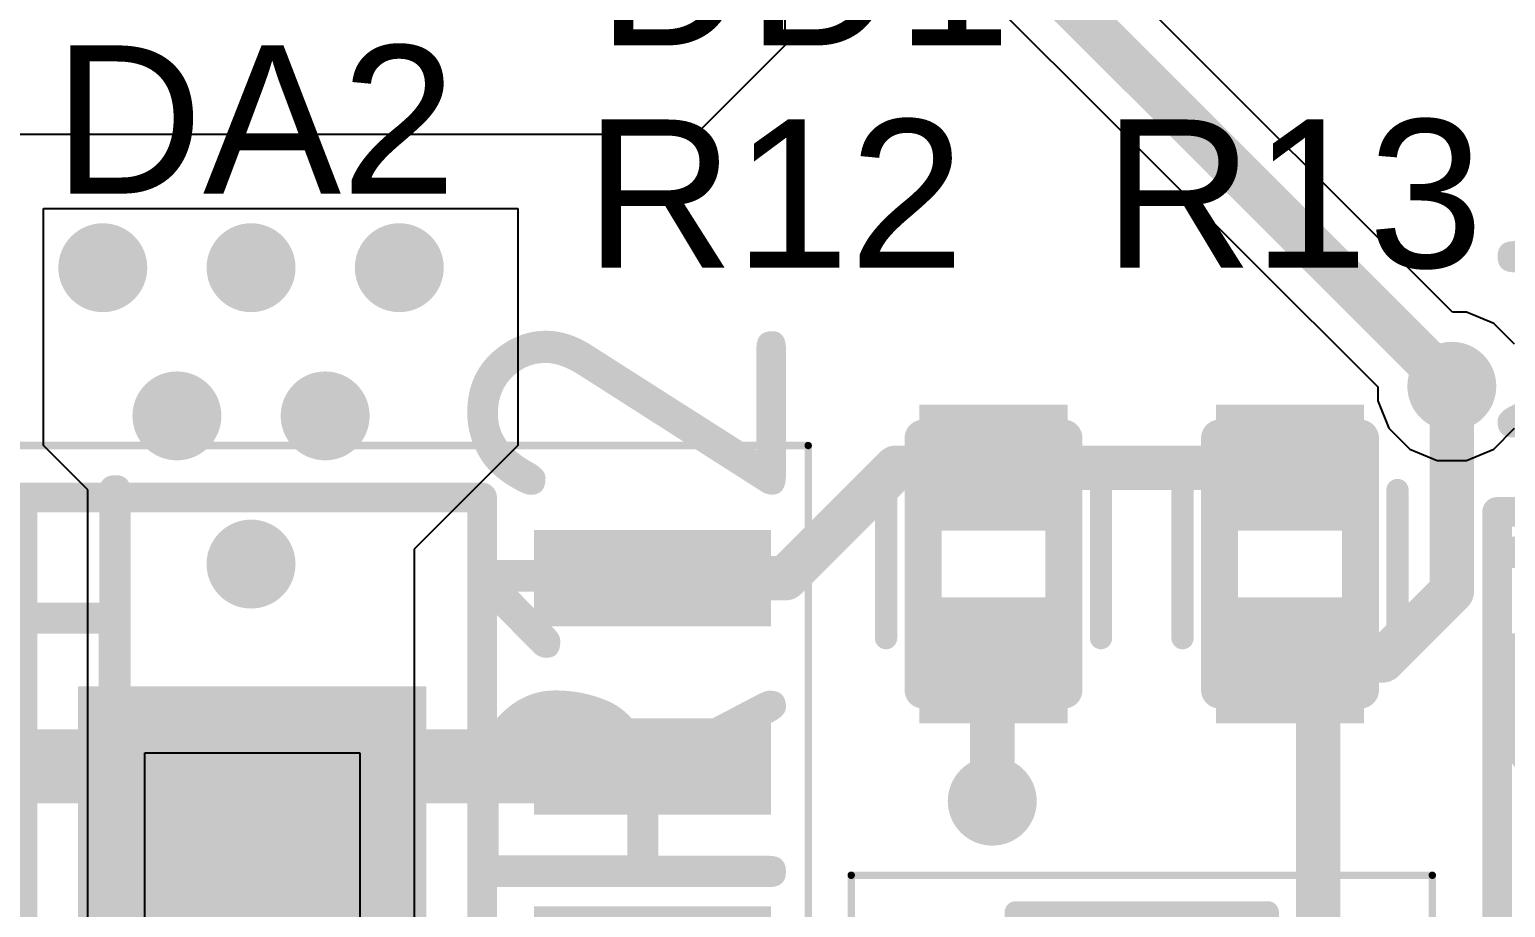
# Model space of a CAD drawing. Header units: inches. Extents: x -1.5 to 75.1, y -0.1 to 70.1.
# Drawn here: x 19.01 to 28.96, y 38.68 to 44.61 of the extents above; entities that cross this region are included whole.
import ezdxf

# ---------------------------------------------------------------- set-up
doc = ezdxf.new("R2010")
doc.units = ezdxf.units.IN
for name, color, linetype in [('Assembly Notes', 56, 'Continuous'), ('Bottom Layer', 5, 'Continuous'), ('Mechanical 13', 56, 'Continuous'), ('Mechanical 15', 56, 'Continuous'), ('Mechanical 16', 56, 'Continuous'), ('Mechanical 5', 56, 'Continuous'), ('Top Layer', 1, 'Continuous'), ('Top Overlay', 2, 'Continuous'), ('Top Paste', 8, 'Continuous'), ('Top Solder', 216, 'Continuous'), ('Via Holes', 16, 'Continuous')]:
    doc.layers.add(name, color=color, linetype=linetype)
doc.styles.add('Arial', font='', dxfattribs={"height": 0.2})
doc.styles.add('GOST type B', font='', dxfattribs={"height": 0.2})
doc.styles.get('Arial').set_extended_font_data('Arial')
doc.styles.get('GOST type B').set_extended_font_data('GOST type B')

# ---------------------------------------------------------------- blocks, each defined once
blk = doc.blocks.new('SOD_323_113')
at = {"layer": 'Top Layer'}
for points in [[(-1.71000039, 0.22999954), (-0.66999993, 0.22999954), (-0.66999993, -0.22999954), (-1.71000039, -0.22999954)], [(0.66999993, 0.22999954), (1.71000039, 0.22999954), (1.71000039, -0.22999954), (0.66999993, -0.22999954)]]:
    blk.add_hatch(color=1, dxfattribs=at).paths.add_polyline_path(points)
at = {"layer": 'Top Paste'}
for points in [[(-1.71000039, 0.22999954), (-0.66999993, 0.22999954), (-0.66999993, -0.22999954), (-1.71000039, -0.22999954)], [(0.66999993, 0.22999954), (1.71000039, 0.22999954), (1.71000039, -0.22999954), (0.66999993, -0.22999954)]]:
    blk.add_hatch(color=8, dxfattribs=at).paths.add_polyline_path(points)
at = {"layer": 'Top Solder'}
for points in [[(-1.73500161, 0.25500076), (-0.64499871, 0.25500076), (-0.64499871, -0.25500076), (-1.73500161, -0.25500076)], [(0.64499871, 0.25500076), (1.73500161, 0.25500076), (1.73500161, -0.25500076), (0.64499871, -0.25500076)]]:
    blk.add_hatch(color=216, dxfattribs=at).paths.add_polyline_path(points)
at = {"layer": 'Mechanical 13'}
for points in [[(-0.8500008399999999, 0.65000124, 0.127, 0.127, 0), (0.8500008399999999, 0.65000124, 0.127, 0.127, 0)], [(-0.8500008399999999, -0.65000124, 0.127, 0.127, 0), (-0.8500008399999999, 0.65000124, 0.127, 0.127, 0)], [(0.8500008399999999, -0.65000124, 0.127, 0.127, 0), (0.8500008399999999, 0.65000124, 0.127, 0.127, 0)], [(-0.8500008399999999, -0.65000124, 0.127, 0.127, 0), (0.8500008399999999, -0.65000124, 0.127, 0.127, 0)]]:
    blk.add_lwpolyline(points, format="xyseb", dxfattribs=at)
for points in [[(-0.8817508399999999, 0.65000124, 0.0635, 0.0635, 1), (-0.81825084, 0.65000124, 0.0635, 0.0635, 1)], [(-0.8817508399999999, 0.65000124, 0.0635, 0.0635, 1), (-0.81825084, 0.65000124, 0.0635, 0.0635, 1)], [(0.81825084, 0.65000124, 0.0635, 0.0635, 1), (0.8817508399999999, 0.65000124, 0.0635, 0.0635, 1)], [(0.81825084, 0.65000124, 0.0635, 0.0635, 1), (0.8817508399999999, 0.65000124, 0.0635, 0.0635, 1)], [(-0.8817508399999999, -0.65000124, 0.0635, 0.0635, 1), (-0.81825084, -0.65000124, 0.0635, 0.0635, 1)], [(-0.8817508399999999, -0.65000124, 0.0635, 0.0635, 1), (-0.81825084, -0.65000124, 0.0635, 0.0635, 1)], [(0.81825084, -0.65000124, 0.0635, 0.0635, 1), (0.8817508399999999, -0.65000124, 0.0635, 0.0635, 1)], [(0.81825084, -0.65000124, 0.0635, 0.0635, 1), (0.8817508399999999, -0.65000124, 0.0635, 0.0635, 1)]]:
    blk.add_lwpolyline(points, format="xyseb", close=True, dxfattribs=at)
at = {"layer": 'Mechanical 15'}
for points in [[(-1.96000116, -0.90000074, 0.0499999, 0.0499999, 0), (-1.96000116, 0.90000074, 0.0499999, 0.0499999, 0)], [(-1.96000116, 0.90000074, 0.0499999, 0.0499999, 0), (1.96000116, 0.90000074, 0.0499999, 0.0499999, 0)], [(1.96000116, -0.90000074, 0.0499999, 0.0499999, 0), (1.96000116, 0.90000074, 0.0499999, 0.0499999, 0)], [(-1.96000116, -0.90000074, 0.0499999, 0.0499999, 0), (1.96000116, -0.90000074, 0.0499999, 0.0499999, 0)]]:
    blk.add_lwpolyline(points, format="xyseb", dxfattribs=at)
for points in [[(-1.9725005, 0.90000074, 0.02499868, 0.02499868, 1), (-1.94750182, 0.90000074, 0.02499868, 0.02499868, 1)], [(-1.9725005, 0.90000074, 0.02499868, 0.02499868, 1), (-1.94750182, 0.90000074, 0.02499868, 0.02499868, 1)], [(1.94750182, 0.90000074, 0.02499868, 0.02499868, 1), (1.9725005, 0.90000074, 0.02499868, 0.02499868, 1)], [(1.94750182, 0.90000074, 0.02499868, 0.02499868, 1), (1.9725005, 0.90000074, 0.02499868, 0.02499868, 1)], [(-1.9725005, -0.90000074, 0.02499868, 0.02499868, 1), (-1.94750182, -0.90000074, 0.02499868, 0.02499868, 1)], [(-1.9725005, -0.90000074, 0.02499868, 0.02499868, 1), (-1.94750182, -0.90000074, 0.02499868, 0.02499868, 1)], [(1.94750182, -0.90000074, 0.02499868, 0.02499868, 1), (1.9725005, -0.90000074, 0.02499868, 0.02499868, 1)], [(1.94750182, -0.90000074, 0.02499868, 0.02499868, 1), (1.9725005, -0.90000074, 0.02499868, 0.02499868, 1)]]:
    blk.add_lwpolyline(points, format="xyseb", close=True, dxfattribs=at)
at = {"layer": 'Top Overlay'}
for points in [[(-0.8500008399999999, 0.5499989, 0.1499997, 0.1499997, 0), (-0.8500008399999999, 0.65000124, 0.1499997, 0.1499997, 0)], [(-0.8500008399999999, 0.65000124, 0.1499997, 0.1499997, 0), (0.8500008399999999, 0.65000124, 0.1499997, 0.1499997, 0)], [(0.8500008399999999, 0.5499989, 0.1499997, 0.1499997, 0), (0.8500008399999999, 0.65000124, 0.1499997, 0.1499997, 0)], [(-0.8500008399999999, -0.65000124, 0.1499997, 0.1499997, 0), (-0.8500008399999999, -0.5499989, 0.1499997, 0.1499997, 0)], [(0.8500008399999999, -0.65000124, 0.1499997, 0.1499997, 0), (0.8500008399999999, -0.5499989, 0.1499997, 0.1499997, 0)], [(-0.8500008399999999, -0.65000124, 0.1499997, 0.1499997, 0), (0.8500008399999999, -0.65000124, 0.1499997, 0.1499997, 0)]]:
    blk.add_lwpolyline(points, format="xyseb", dxfattribs=at)
for points in [[(-0.8875014, 0.65000124, 0.07499858, 0.07499858, 1), (-0.81250028, 0.65000124, 0.07499858, 0.07499858, 1)], [(-0.8875014, 0.65000124, 0.07499858, 0.07499858, 1), (-0.81250028, 0.65000124, 0.07499858, 0.07499858, 1)], [(0.81250028, 0.65000124, 0.07499858, 0.07499858, 1), (0.8875014, 0.65000124, 0.07499858, 0.07499858, 1)], [(0.81250028, 0.65000124, 0.07499858, 0.07499858, 1), (0.8875014, 0.65000124, 0.07499858, 0.07499858, 1)], [(-0.8875014, 0.5499989, 0.07499858, 0.07499858, 1), (-0.81250028, 0.5499989, 0.07499858, 0.07499858, 1)], [(0.81250028, 0.5499989, 0.07499858, 0.07499858, 1), (0.8875014, 0.5499989, 0.07499858, 0.07499858, 1)], [(-0.8875014, -0.5499989, 0.07499858, 0.07499858, 1), (-0.81250028, -0.5499989, 0.07499858, 0.07499858, 1)], [(0.81250028, -0.5499989, 0.07499858, 0.07499858, 1), (0.8875014, -0.5499989, 0.07499858, 0.07499858, 1)], [(-0.8875014, -0.65000124, 0.07499858, 0.07499858, 1), (-0.81250028, -0.65000124, 0.07499858, 0.07499858, 1)], [(-0.8875014, -0.65000124, 0.07499858, 0.07499858, 1), (-0.81250028, -0.65000124, 0.07499858, 0.07499858, 1)], [(0.81250028, -0.65000124, 0.07499858, 0.07499858, 1), (0.8875014, -0.65000124, 0.07499858, 0.07499858, 1)], [(0.81250028, -0.65000124, 0.07499858, 0.07499858, 1), (0.8875014, -0.65000124, 0.07499858, 0.07499858, 1)], [(-1.44999964, -0.75000104, 0.0999998, 0.0999998, 1), (-1.54999944, -0.75000104, 0.0999998, 0.0999998, 1)], [(-1.57499812, -0.75000104, 0.0499999, 0.0499999, 1), (-1.52500076, -0.75000104, 0.0499999, 0.0499999, 1)], [(-1.47499832, -0.75000104, 0.0499999, 0.0499999, 1), (-1.42500096, -0.75000104, 0.0499999, 0.0499999, 1)]]:
    blk.add_lwpolyline(points, format="xyseb", close=True, dxfattribs=at)
blk = doc.blocks.new('0603R_126')
at = {"layer": 'Top Layer'}
for points in [[(-1.05000171, -0.4750003200000001), (-1.05000171, 0.4750003199999999), (-0.2500007700000001, 0.4750003200000001), (-0.2500007699999999, -0.4750003199999999)], [(0.24999823, -0.4750003200000001), (0.2499982299999999, 0.4750003199999999), (1.04999917, 0.4750003200000001), (1.04999917, -0.4750003199999999)]]:
    blk.add_hatch(color=1, dxfattribs=at).paths.add_polyline_path(points)
at = {"layer": 'Top Paste'}
for points in [[(-1.05000171, -0.4750003200000001), (-1.05000171, 0.4750003199999999), (-0.2500007700000001, 0.4750003200000001), (-0.2500007699999999, -0.4750003199999999)], [(0.24999823, -0.4750003200000001), (0.2499982299999999, 0.4750003199999999), (1.04999917, 0.4750003200000001), (1.04999917, -0.4750003199999999)]]:
    blk.add_hatch(color=8, dxfattribs=at).paths.add_polyline_path(points)
at = {"layer": 'Top Solder'}
for points in [[(-1.07500293, -0.5000015400000001), (-1.07500293, 0.5000015399999999), (-0.2249995500000001, 0.5000015400000001), (-0.2249995499999999, -0.5000015399999999)], [(0.2249970100000001, -0.5000015400000001), (0.2249970099999999, 0.5000015399999999), (1.07500039, 0.5000015400000001), (1.07500039, -0.5000015399999999)]]:
    blk.add_hatch(color=216, dxfattribs=at).paths.add_polyline_path(points)
at = {"layer": 'Assembly Notes'}
for points in [[(0.8499983, 0.47500032, 0.2499995, 0.2499995, 0), (-0.8500008399999999, 0.47500032, 0.2499995, 0.2499995, 0)], [(-0.8500008399999999, -0.47500032, 0.2499995, 0.2499995, 0), (-0.8500008399999999, 0.47500032, 0.2499995, 0.2499995, 0)], [(0.8499983, -0.47500032, 0.2499995, 0.2499995, 0), (0.8499983, 0.47500032, 0.2499995, 0.2499995, 0)], [(0.8499983, -0.47500032, 0.2499995, 0.2499995, 0), (-0.8500008399999999, -0.47500032, 0.2499995, 0.2499995, 0)]]:
    blk.add_lwpolyline(points, format="xyseb", dxfattribs=at)
for points in [[(-0.9125000799999999, 0.47500032, 0.12499848, 0.12499848, 1), (-0.7875015999999999, 0.47500032, 0.12499848, 0.12499848, 1)], [(-0.9125000799999999, 0.47500032, 0.12499848, 0.12499848, 1), (-0.7875015999999999, 0.47500032, 0.12499848, 0.12499848, 1)], [(0.78749906, 0.47500032, 0.12499848, 0.12499848, 1), (0.9124975399999999, 0.47500032, 0.12499848, 0.12499848, 1)], [(0.78749906, 0.47500032, 0.12499848, 0.12499848, 1), (0.9124975399999999, 0.47500032, 0.12499848, 0.12499848, 1)], [(-0.9125000799999999, -0.47500032, 0.12499848, 0.12499848, 1), (-0.7875015999999999, -0.47500032, 0.12499848, 0.12499848, 1)], [(-0.9125000799999999, -0.47500032, 0.12499848, 0.12499848, 1), (-0.7875015999999999, -0.47500032, 0.12499848, 0.12499848, 1)], [(0.78749906, -0.47500032, 0.12499848, 0.12499848, 1), (0.9124975399999999, -0.47500032, 0.12499848, 0.12499848, 1)], [(0.78749906, -0.47500032, 0.12499848, 0.12499848, 1), (0.9124975399999999, -0.47500032, 0.12499848, 0.12499848, 1)]]:
    blk.add_lwpolyline(points, format="xyseb", close=True, dxfattribs=at)
at = {"layer": 'Top Overlay'}
for points in [[(0.499999, 0.72499982, 0.1499997, 0.1499997, 0), (-0.499999, 0.72499982, 0.1499997, 0.1499997, 0)], [(0.499999, -0.72499982, 0.1499997, 0.1499997, 0), (-0.499999, -0.72499982, 0.1499997, 0.1499997, 0)]]:
    blk.add_lwpolyline(points, format="xyseb", dxfattribs=at)
for points in [[(-0.53749956, 0.72499982, 0.07499858, 0.07499858, 1), (-0.46249844, 0.72499982, 0.07499858, 0.07499858, 1)], [(0.46249844, 0.72499982, 0.07499858, 0.07499858, 1), (0.53749956, 0.72499982, 0.07499858, 0.07499858, 1)], [(-0.53749956, -0.72499982, 0.07499858, 0.07499858, 1), (-0.46249844, -0.72499982, 0.07499858, 0.07499858, 1)], [(0.46249844, -0.72499982, 0.07499858, 0.07499858, 1), (0.53749956, -0.72499982, 0.07499858, 0.07499858, 1)]]:
    blk.add_lwpolyline(points, format="xyseb", close=True, dxfattribs=at)
at = {"layer": 'Assembly Notes', "style": 'GOST type B'}
blk.add_text('R13', height=2.15000078, dxfattribs=at).set_placement((-2.40000028, 1.39999974))
blk = doc.blocks.new('0603R_127')
at = {"layer": 'Top Layer'}
for points in [[(-1.05000171, -0.47500032), (-1.05000171, 0.47500032), (-0.25000077, 0.47500032), (-0.25000077, -0.47500032)], [(0.24999823, -0.47500032), (0.24999823, 0.47500032), (1.04999917, 0.47500032), (1.04999917, -0.47500032)]]:
    blk.add_hatch(color=1, dxfattribs=at).paths.add_polyline_path(points)
at = {"layer": 'Top Paste'}
for points in [[(-1.05000171, -0.47500032), (-1.05000171, 0.47500032), (-0.25000077, 0.47500032), (-0.25000077, -0.47500032)], [(0.24999823, -0.47500032), (0.24999823, 0.47500032), (1.04999917, 0.47500032), (1.04999917, -0.47500032)]]:
    blk.add_hatch(color=8, dxfattribs=at).paths.add_polyline_path(points)
at = {"layer": 'Top Solder'}
for points in [[(-1.07500293, -0.50000154), (-1.07500293, 0.50000154), (-0.22499955, 0.50000154), (-0.22499955, -0.50000154)], [(0.22499701, -0.50000154), (0.22499701, 0.50000154), (1.07500039, 0.50000154), (1.07500039, -0.50000154)]]:
    blk.add_hatch(color=216, dxfattribs=at).paths.add_polyline_path(points)
at = {"layer": 'Assembly Notes'}
for points in [[(-0.8500008399999999, 0.47500032, 0.2499995, 0.2499995, 0), (0.8499983, 0.47500032, 0.2499995, 0.2499995, 0)], [(-0.8500008399999999, 0.47500032, 0.2499995, 0.2499995, 0), (-0.8500008399999999, -0.47500032, 0.2499995, 0.2499995, 0)], [(0.8499983, 0.47500032, 0.2499995, 0.2499995, 0), (0.8499983, -0.47500032, 0.2499995, 0.2499995, 0)], [(-0.8500008399999999, -0.47500032, 0.2499995, 0.2499995, 0), (0.8499983, -0.47500032, 0.2499995, 0.2499995, 0)]]:
    blk.add_lwpolyline(points, format="xyseb", dxfattribs=at)
for points in [[(-0.9125000799999999, 0.47500032, 0.12499848, 0.12499848, 1), (-0.7875015999999999, 0.47500032, 0.12499848, 0.12499848, 1)], [(-0.9125000799999999, 0.47500032, 0.12499848, 0.12499848, 1), (-0.7875015999999999, 0.47500032, 0.12499848, 0.12499848, 1)], [(0.78749906, 0.47500032, 0.12499848, 0.12499848, 1), (0.9124975399999999, 0.47500032, 0.12499848, 0.12499848, 1)], [(0.78749906, 0.47500032, 0.12499848, 0.12499848, 1), (0.9124975399999999, 0.47500032, 0.12499848, 0.12499848, 1)], [(-0.9125000799999999, -0.47500032, 0.12499848, 0.12499848, 1), (-0.7875015999999999, -0.47500032, 0.12499848, 0.12499848, 1)], [(-0.9125000799999999, -0.47500032, 0.12499848, 0.12499848, 1), (-0.7875015999999999, -0.47500032, 0.12499848, 0.12499848, 1)], [(0.78749906, -0.47500032, 0.12499848, 0.12499848, 1), (0.9124975399999999, -0.47500032, 0.12499848, 0.12499848, 1)], [(0.78749906, -0.47500032, 0.12499848, 0.12499848, 1), (0.9124975399999999, -0.47500032, 0.12499848, 0.12499848, 1)]]:
    blk.add_lwpolyline(points, format="xyseb", close=True, dxfattribs=at)
at = {"layer": 'Top Overlay'}
for points in [[(-0.499999, 0.72499982, 0.1499997, 0.1499997, 0), (0.499999, 0.72499982, 0.1499997, 0.1499997, 0)], [(-0.499999, -0.72499982, 0.1499997, 0.1499997, 0), (0.499999, -0.72499982, 0.1499997, 0.1499997, 0)]]:
    blk.add_lwpolyline(points, format="xyseb", dxfattribs=at)
for points in [[(-0.53749956, 0.72499982, 0.07499858, 0.07499858, 1), (-0.46249844, 0.72499982, 0.07499858, 0.07499858, 1)], [(0.46249844, 0.72499982, 0.07499858, 0.07499858, 1), (0.53749956, 0.72499982, 0.07499858, 0.07499858, 1)], [(-0.53749956, -0.72499982, 0.07499858, 0.07499858, 1), (-0.46249844, -0.72499982, 0.07499858, 0.07499858, 1)], [(0.46249844, -0.72499982, 0.07499858, 0.07499858, 1), (0.53749956, -0.72499982, 0.07499858, 0.07499858, 1)]]:
    blk.add_lwpolyline(points, format="xyseb", close=True, dxfattribs=at)
at = {"layer": 'Assembly Notes', "style": 'GOST type B'}
blk.add_text('R12', height=2.15000078, dxfattribs=at).set_placement((-2.40000028, 1.39999974))
blk = doc.blocks.new('0603R_128')
at = {"layer": 'Top Layer'}
for points in [[(-1.05000171, -0.47500032), (-1.05000171, 0.47500032), (-0.25000077, 0.47500032), (-0.25000077, -0.47500032)], [(0.24999823, -0.47500032), (0.24999823, 0.47500032), (1.04999917, 0.47500032), (1.04999917, -0.47500032)]]:
    blk.add_hatch(color=1, dxfattribs=at).paths.add_polyline_path(points)
at = {"layer": 'Top Paste'}
for points in [[(-1.05000171, -0.47500032), (-1.05000171, 0.47500032), (-0.25000077, 0.47500032), (-0.25000077, -0.47500032)], [(0.24999823, -0.47500032), (0.24999823, 0.47500032), (1.04999917, 0.47500032), (1.04999917, -0.47500032)]]:
    blk.add_hatch(color=8, dxfattribs=at).paths.add_polyline_path(points)
at = {"layer": 'Top Solder'}
for points in [[(-1.07500293, -0.50000154), (-1.07500293, 0.50000154), (-0.22499955, 0.50000154), (-0.22499955, -0.50000154)], [(0.22499701, -0.50000154), (0.22499701, 0.50000154), (1.07500039, 0.50000154), (1.07500039, -0.50000154)]]:
    blk.add_hatch(color=216, dxfattribs=at).paths.add_polyline_path(points)
at = {"layer": 'Assembly Notes'}
for points in [[(0.8499983, 0.47500032, 0.2499995, 0.2499995, 0), (-0.8500008399999999, 0.47500032, 0.2499995, 0.2499995, 0)], [(-0.8500008399999999, 0.47500032, 0.2499995, 0.2499995, 0), (-0.8500008399999999, -0.47500032, 0.2499995, 0.2499995, 0)], [(0.8499983, 0.47500032, 0.2499995, 0.2499995, 0), (0.8499983, -0.47500032, 0.2499995, 0.2499995, 0)], [(0.8499983, -0.47500032, 0.2499995, 0.2499995, 0), (-0.8500008399999999, -0.47500032, 0.2499995, 0.2499995, 0)]]:
    blk.add_lwpolyline(points, format="xyseb", dxfattribs=at)
for points in [[(-0.9125000799999999, 0.47500032, 0.12499848, 0.12499848, 1), (-0.7875015999999999, 0.47500032, 0.12499848, 0.12499848, 1)], [(-0.9125000799999999, 0.47500032, 0.12499848, 0.12499848, 1), (-0.7875015999999999, 0.47500032, 0.12499848, 0.12499848, 1)], [(0.78749906, 0.47500032, 0.12499848, 0.12499848, 1), (0.9124975399999999, 0.47500032, 0.12499848, 0.12499848, 1)], [(0.78749906, 0.47500032, 0.12499848, 0.12499848, 1), (0.9124975399999999, 0.47500032, 0.12499848, 0.12499848, 1)], [(-0.9125000799999999, -0.47500032, 0.12499848, 0.12499848, 1), (-0.7875015999999999, -0.47500032, 0.12499848, 0.12499848, 1)], [(-0.9125000799999999, -0.47500032, 0.12499848, 0.12499848, 1), (-0.7875015999999999, -0.47500032, 0.12499848, 0.12499848, 1)], [(0.78749906, -0.47500032, 0.12499848, 0.12499848, 1), (0.9124975399999999, -0.47500032, 0.12499848, 0.12499848, 1)], [(0.78749906, -0.47500032, 0.12499848, 0.12499848, 1), (0.9124975399999999, -0.47500032, 0.12499848, 0.12499848, 1)]]:
    blk.add_lwpolyline(points, format="xyseb", close=True, dxfattribs=at)
at = {"layer": 'Top Overlay'}
for points in [[(0.499999, 0.72499982, 0.1499997, 0.1499997, 0), (-0.499999, 0.72499982, 0.1499997, 0.1499997, 0)], [(0.499999, -0.72499982, 0.1499997, 0.1499997, 0), (-0.499999, -0.72499982, 0.1499997, 0.1499997, 0)]]:
    blk.add_lwpolyline(points, format="xyseb", dxfattribs=at)
for points in [[(-0.53749956, 0.72499982, 0.07499858, 0.07499858, 1), (-0.46249844, 0.72499982, 0.07499858, 0.07499858, 1)], [(0.46249844, 0.72499982, 0.07499858, 0.07499858, 1), (0.53749956, 0.72499982, 0.07499858, 0.07499858, 1)], [(-0.53749956, -0.72499982, 0.07499858, 0.07499858, 1), (-0.46249844, -0.72499982, 0.07499858, 0.07499858, 1)], [(0.46249844, -0.72499982, 0.07499858, 0.07499858, 1), (0.53749956, -0.72499982, 0.07499858, 0.07499858, 1)]]:
    blk.add_lwpolyline(points, format="xyseb", close=True, dxfattribs=at)
at = {"layer": 'Assembly Notes', "style": 'GOST type B'}
blk.add_text('R11', height=2.15000078, dxfattribs=at).set_placement((-2.40000028, 1.39999974))
blk = doc.blocks.new('8SOP_E_______P____152')
at = {"layer": 'Top Layer'}
for points in [[(-3.474999399999999, 2.2049994), (-1.92499996, 2.2049994), (-1.92499996, 1.6050006), (-3.474999399999999, 1.6050006)], [(3.474999399999999, 1.6050006), (1.92499996, 1.6050006), (1.92499996, 2.2049994), (3.474999399999999, 2.2049994)], [(-1.15000024, 1.15000024), (1.15000024, 1.15000024), (1.15000024, -1.15000024), (-1.15000024, -1.15000024)], [(-3.474999399999999, 0.9349994), (-1.92499996, 0.9349994), (-1.92499996, 0.3350006), (-3.474999399999999, 0.3350006)], [(3.474999399999999, 0.3350006000000001), (1.92499996, 0.3350005999999998), (1.92499996, 0.9349993999999998), (3.474999399999999, 0.9349994)], [(-3.474999399999999, -0.3350006), (-1.92499996, -0.3350006), (-1.92499996, -0.9349994), (-3.474999399999999, -0.9349994)], [(3.474999399999999, -0.9349993999999998), (1.92499996, -0.9349994), (1.92499996, -0.3350006000000001), (3.474999399999999, -0.3350005999999998)], [(-3.474999399999999, -1.6050006), (-1.92499996, -1.6050006), (-1.92499996, -2.2049994), (-3.474999399999999, -2.2049994)], [(3.474999399999999, -2.2049994), (1.92499996, -2.2049994), (1.92499996, -1.6050006), (3.474999399999999, -1.6050006)]]:
    blk.add_hatch(color=1, dxfattribs=at).paths.add_polyline_path(points)
at = {"layer": 'Top Paste'}
for points in [[(-3.474999399999999, 2.2049994), (-1.92499996, 2.2049994), (-1.92499996, 1.6050006), (-3.474999399999999, 1.6050006)], [(3.474999399999999, 1.6050006), (1.92499996, 1.6050006), (1.92499996, 2.2049994), (3.474999399999999, 2.2049994)], [(-3.474999399999999, 0.9349994), (-1.92499996, 0.9349994), (-1.92499996, 0.3350006), (-3.474999399999999, 0.3350006)], [(3.474999399999999, 0.3350006000000001), (1.92499996, 0.3350005999999998), (1.92499996, 0.9349993999999998), (3.474999399999999, 0.9349994)], [(-3.474999399999999, -0.3350006), (-1.92499996, -0.3350006), (-1.92499996, -0.9349994), (-3.474999399999999, -0.9349994)], [(3.474999399999999, -0.9349993999999998), (1.92499996, -0.9349994), (1.92499996, -0.3350006000000001), (3.474999399999999, -0.3350005999999998)], [(-3.474999399999999, -1.6050006), (-1.92499996, -1.6050006), (-1.92499996, -2.2049994), (-3.474999399999999, -2.2049994)], [(3.474999399999999, -2.2049994), (1.92499996, -2.2049994), (1.92499996, -1.6050006), (3.474999399999999, -1.6050006)]]:
    blk.add_hatch(color=8, dxfattribs=at).paths.add_polyline_path(points)
at = {"layer": 'Top Solder'}
for points in [[(-3.50000062, 2.23000062), (-1.89999874, 2.23000062), (-1.89999874, 1.57999938), (-3.50000062, 1.57999938)], [(3.50000062, 1.57999938), (1.89999874, 1.57999938), (1.89999874, 2.23000062), (3.50000062, 2.23000062)], [(-1.17500146, 1.17500146), (1.17500146, 1.17500146), (1.17500146, -1.17500146), (-1.17500146, -1.17500146)], [(-3.50000062, 0.9600006199999999), (-1.89999874, 0.9600006199999999), (-1.89999874, 0.30999938), (-3.50000062, 0.30999938)], [(3.50000062, 0.3099993800000001), (1.89999874, 0.3099993799999999), (1.89999874, 0.9600006199999999), (3.50000062, 0.9600006200000001)], [(-3.50000062, -0.30999938), (-1.89999874, -0.30999938), (-1.89999874, -0.9600006199999999), (-3.50000062, -0.9600006199999999)], [(3.50000062, -0.9600006199999999), (1.89999874, -0.9600006200000001), (1.89999874, -0.3099993800000001), (3.50000062, -0.3099993799999999)], [(-3.50000062, -1.57999938), (-1.89999874, -1.57999938), (-1.89999874, -2.23000062), (-3.50000062, -2.23000062)], [(3.50000062, -2.23000062), (1.89999874, -2.23000062), (1.89999874, -1.57999938), (3.50000062, -1.57999938)]]:
    blk.add_hatch(color=216, dxfattribs=at).paths.add_polyline_path(points)
at = {"layer": 'Mechanical 15'}
for points in [[(3.75000012, 2.79999948, 0.0499999, 0.0499999, 0), (-3.75000012, 2.79999948, 0.0499999, 0.0499999, 0)], [(-3.75000012, 2.79999948, 0.0499999, 0.0499999, 0), (-3.75000012, -2.79999948, 0.0499999, 0.0499999, 0)], [(3.75000012, 2.79999948, 0.0499999, 0.0499999, 0), (3.75000012, -2.79999948, 0.0499999, 0.0499999, 0)], [(3.75000012, -2.79999948, 0.0499999, 0.0499999, 0), (-3.75000012, -2.79999948, 0.0499999, 0.0499999, 0)]]:
    blk.add_lwpolyline(points, format="xyseb", dxfattribs=at)
for points in [[(-3.76249946, 2.79999948, 0.02499868, 0.02499868, 1), (-3.73750078, 2.79999948, 0.02499868, 0.02499868, 1)], [(-3.76249946, 2.79999948, 0.02499868, 0.02499868, 1), (-3.73750078, 2.79999948, 0.02499868, 0.02499868, 1)], [(3.73750078, 2.79999948, 0.02499868, 0.02499868, 1), (3.76249946, 2.79999948, 0.02499868, 0.02499868, 1)], [(3.73750078, 2.79999948, 0.02499868, 0.02499868, 1), (3.76249946, 2.79999948, 0.02499868, 0.02499868, 1)], [(-3.76249946, -2.79999948, 0.02499868, 0.02499868, 1), (-3.73750078, -2.79999948, 0.02499868, 0.02499868, 1)], [(-3.76249946, -2.79999948, 0.02499868, 0.02499868, 1), (-3.73750078, -2.79999948, 0.02499868, 0.02499868, 1)], [(3.73750078, -2.79999948, 0.02499868, 0.02499868, 1), (3.76249946, -2.79999948, 0.02499868, 0.02499868, 1)], [(3.73750078, -2.79999948, 0.02499868, 0.02499868, 1), (3.76249946, -2.79999948, 0.02499868, 0.02499868, 1)]]:
    blk.add_lwpolyline(points, format="xyseb", close=True, dxfattribs=at)
at = {"layer": 'Top Overlay'}
for points in [[(1.54999944, 2.45000018, 0.1999996, 0.1999996, 0), (-1.54999944, 2.45000018, 0.1999996, 0.1999996, 0)], [(-1.54999944, 2.45000018, 0.1999996, 0.1999996, 0), (-1.54999944, -2.45000018, 0.1999996, 0.1999996, 0)], [(1.54999944, 2.45000018, 0.1999996, 0.1999996, 0), (1.54999944, -2.45000018, 0.1999996, 0.1999996, 0)], [(1.54999944, -2.45000018, 0.1999996, 0.1999996, 0), (-1.54999944, -2.45000018, 0.1999996, 0.1999996, 0)]]:
    blk.add_lwpolyline(points, format="xyseb", dxfattribs=at)
for points in [[(-1.59999934, 2.45000018, 0.0999998, 0.0999998, 1), (-1.49999954, 2.45000018, 0.0999998, 0.0999998, 1)], [(-1.59999934, 2.45000018, 0.0999998, 0.0999998, 1), (-1.49999954, 2.45000018, 0.0999998, 0.0999998, 1)], [(1.49999954, 2.45000018, 0.0999998, 0.0999998, 1), (1.59999934, 2.45000018, 0.0999998, 0.0999998, 1)], [(1.49999954, 2.45000018, 0.0999998, 0.0999998, 1), (1.59999934, 2.45000018, 0.0999998, 0.0999998, 1)], [(-1.59999934, -2.45000018, 0.0999998, 0.0999998, 1), (-1.49999954, -2.45000018, 0.0999998, 0.0999998, 1)], [(-1.59999934, -2.45000018, 0.0999998, 0.0999998, 1), (-1.49999954, -2.45000018, 0.0999998, 0.0999998, 1)], [(1.49999954, -2.45000018, 0.0999998, 0.0999998, 1), (1.59999934, -2.45000018, 0.0999998, 0.0999998, 1)], [(1.49999954, -2.45000018, 0.0999998, 0.0999998, 1), (1.59999934, -2.45000018, 0.0999998, 0.0999998, 1)]]:
    blk.add_lwpolyline(points, format="xyseb", close=True, dxfattribs=at)
at = {"layer": 'Top Paste'}
for p, q in [((-0.72560942, -0.72560942), (-0.72560942, 0.72499982)), ((-0.72560942, 0.72499982), (0.72499982, 0.72499982)), ((0.72499982, 0.72499982), (0.72499982, -0.72560942)), ((0.72499982, -0.72560942), (-0.72560942, -0.72560942))]:
    blk.add_line(p, q, dxfattribs=at)
blk = doc.blocks.new('1210C_166')
at = {"layer": 'Top Layer'}
for points in [[(-2.10207606, 1.35309991), (-1.14792506, 1.35309991), (-1.14792506, -1.35309991), (-2.10207606, -1.35309991)], [(1.14792506, 1.35309991), (2.10207606, 1.35309991), (2.10207606, -1.35309991), (1.14792506, -1.35309991)]]:
    blk.add_hatch(color=1, dxfattribs=at).paths.add_polyline_path(points)
at = {"layer": 'Top Paste'}
for points in [[(-2.10207606, 1.35309991), (-1.14792506, 1.35309991), (-1.14792506, -1.35309991), (-2.10207606, -1.35309991)], [(1.14792506, 1.35309991), (2.10207606, 1.35309991), (2.10207606, -1.35309991), (1.14792506, -1.35309991)]]:
    blk.add_hatch(color=8, dxfattribs=at).paths.add_polyline_path(points)
at = {"layer": 'Top Solder'}
for points in [[(-2.12707728, 1.37810113), (-1.12292384, 1.37810113), (-1.12292384, -1.37810113), (-2.12707728, -1.37810113)], [(1.12292384, 1.37810113), (2.12707728, 1.37810113), (2.12707728, -1.37810113), (1.12292384, -1.37810113)]]:
    blk.add_hatch(color=216, dxfattribs=at).paths.add_polyline_path(points)
at = {"layer": 'Mechanical 13'}
for points in [[(1.59999934, 1.25000004, 0.1999996, 0.1999996, 0), (-1.59999934, 1.25000004, 0.1999996, 0.1999996, 0)], [(-1.59999934, -1.25000004, 0.1999996, 0.1999996, 0), (-1.59999934, 1.25000004, 0.1999996, 0.1999996, 0)], [(1.59999934, -1.25000004, 0.1999996, 0.1999996, 0), (1.59999934, 1.25000004, 0.1999996, 0.1999996, 0)], [(1.59999934, -1.25000004, 0.1999996, 0.1999996, 0), (-1.59999934, -1.25000004, 0.1999996, 0.1999996, 0)]]:
    blk.add_lwpolyline(points, format="xyseb", dxfattribs=at)
for points in [[(-1.64999924, 1.25000004, 0.0999998, 0.0999998, 1), (-1.54999944, 1.25000004, 0.0999998, 0.0999998, 1)], [(-1.64999924, 1.25000004, 0.0999998, 0.0999998, 1), (-1.54999944, 1.25000004, 0.0999998, 0.0999998, 1)], [(1.54999944, 1.25000004, 0.0999998, 0.0999998, 1), (1.64999924, 1.25000004, 0.0999998, 0.0999998, 1)], [(1.54999944, 1.25000004, 0.0999998, 0.0999998, 1), (1.64999924, 1.25000004, 0.0999998, 0.0999998, 1)], [(-1.64999924, -1.25000004, 0.0999998, 0.0999998, 1), (-1.54999944, -1.25000004, 0.0999998, 0.0999998, 1)], [(-1.64999924, -1.25000004, 0.0999998, 0.0999998, 1), (-1.54999944, -1.25000004, 0.0999998, 0.0999998, 1)], [(1.54999944, -1.25000004, 0.0999998, 0.0999998, 1), (1.64999924, -1.25000004, 0.0999998, 0.0999998, 1)], [(1.54999944, -1.25000004, 0.0999998, 0.0999998, 1), (1.64999924, -1.25000004, 0.0999998, 0.0999998, 1)]]:
    blk.add_lwpolyline(points, format="xyseb", close=True, dxfattribs=at)
at = {"layer": 'Mechanical 15'}
for points in [[(2.35207556, 1.60309814, 0.1999996, 0.1999996, 0), (-2.35207556, 1.60309814, 0.1999996, 0.1999996, 0)], [(-2.35207556, -1.60310068, 0.1999996, 0.1999996, 0), (-2.35207556, 1.60309814, 0.1999996, 0.1999996, 0)], [(2.35207556, -1.60310068, 0.1999996, 0.1999996, 0), (2.35207556, 1.60309814, 0.1999996, 0.1999996, 0)], [(2.35207556, -1.60310068, 0.1999996, 0.1999996, 0), (-2.35207556, -1.60310068, 0.1999996, 0.1999996, 0)]]:
    blk.add_lwpolyline(points, format="xyseb", dxfattribs=at)
for points in [[(-2.40207546, 1.60309814, 0.0999998, 0.0999998, 1), (-2.30207566, 1.60309814, 0.0999998, 0.0999998, 1)], [(-2.40207546, 1.60309814, 0.0999998, 0.0999998, 1), (-2.30207566, 1.60309814, 0.0999998, 0.0999998, 1)], [(2.30207566, 1.60309814, 0.0999998, 0.0999998, 1), (2.40207546, 1.60309814, 0.0999998, 0.0999998, 1)], [(2.30207566, 1.60309814, 0.0999998, 0.0999998, 1), (2.40207546, 1.60309814, 0.0999998, 0.0999998, 1)], [(-2.40207546, -1.60310068, 0.0999998, 0.0999998, 1), (-2.30207566, -1.60310068, 0.0999998, 0.0999998, 1)], [(-2.40207546, -1.60310068, 0.0999998, 0.0999998, 1), (-2.30207566, -1.60310068, 0.0999998, 0.0999998, 1)], [(2.30207566, -1.60310068, 0.0999998, 0.0999998, 1), (2.40207546, -1.60310068, 0.0999998, 0.0999998, 1)], [(2.30207566, -1.60310068, 0.0999998, 0.0999998, 1), (2.40207546, -1.60310068, 0.0999998, 0.0999998, 1)]]:
    blk.add_lwpolyline(points, format="xyseb", close=True, dxfattribs=at)
at = {"layer": 'Mechanical 16'}
for points in [[(0, -0.499999, 0.0999998, 0.0999998, 0), (0, 0.499999, 0.0999998, 0.0999998, 0)], [(0.499999, 0, 0.0999998, 0.0999998, 0), (-0.499999, 0, 0.0999998, 0.0999998, 0)]]:
    blk.add_lwpolyline(points, format="xyseb", dxfattribs=at)
for points in [[(-0.02499868, 0.499999, 0.0499999, 0.0499999, 1), (0.02499868, 0.499999, 0.0499999, 0.0499999, 1)], [(-0.5249976799999999, 0, 0.0499999, 0.0499999, 1), (-0.47500032, 0, 0.0499999, 0.0499999, 1)], [(0.47500032, 0, 0.0499999, 0.0499999, 1), (0.5249976799999999, 0, 0.0499999, 0.0499999, 1)], [(-0.02499868, -0.499999, 0.0499999, 0.0499999, 1), (0.02499868, -0.499999, 0.0499999, 0.0499999, 1)]]:
    blk.add_lwpolyline(points, format="xyseb", close=True, dxfattribs=at)
at = {"layer": 'Mechanical 5'}
for points in [[(2.35207556, 1.60309814, 0.1999996, 0.1999996, 0), (-2.35207556, 1.60309814, 0.1999996, 0.1999996, 0)], [(-2.35207556, -1.60310322, 0.1999996, 0.1999996, 0), (-2.35207556, 1.60309814, 0.1999996, 0.1999996, 0)], [(2.35207556, -1.60310322, 0.1999996, 0.1999996, 0), (2.35207556, 1.60309814, 0.1999996, 0.1999996, 0)], [(2.35207556, -1.60310322, 0.1999996, 0.1999996, 0), (-2.35207556, -1.60310322, 0.1999996, 0.1999996, 0)]]:
    blk.add_lwpolyline(points, format="xyseb", dxfattribs=at)
for points in [[(-2.40207546, 1.60309814, 0.0999998, 0.0999998, 1), (-2.30207566, 1.60309814, 0.0999998, 0.0999998, 1)], [(-2.40207546, 1.60309814, 0.0999998, 0.0999998, 1), (-2.30207566, 1.60309814, 0.0999998, 0.0999998, 1)], [(2.30207566, 1.60309814, 0.0999998, 0.0999998, 1), (2.40207546, 1.60309814, 0.0999998, 0.0999998, 1)], [(2.30207566, 1.60309814, 0.0999998, 0.0999998, 1), (2.40207546, 1.60309814, 0.0999998, 0.0999998, 1)], [(-2.40207546, -1.60310322, 0.0999998, 0.0999998, 1), (-2.30207566, -1.60310322, 0.0999998, 0.0999998, 1)], [(-2.40207546, -1.60310322, 0.0999998, 0.0999998, 1), (-2.30207566, -1.60310322, 0.0999998, 0.0999998, 1)], [(2.30207566, -1.60310322, 0.0999998, 0.0999998, 1), (2.40207546, -1.60310322, 0.0999998, 0.0999998, 1)], [(2.30207566, -1.60310322, 0.0999998, 0.0999998, 1), (2.40207546, -1.60310322, 0.0999998, 0.0999998, 1)]]:
    blk.add_lwpolyline(points, format="xyseb", close=True, dxfattribs=at)
at = {"layer": 'Top Overlay'}
for points in [[(0.75000104, 1.27500126, 0.1499997, 0.1499997, 0), (-0.75000104, 1.27500126, 0.1499997, 0.1499997, 0)], [(0, 0, 0.1499997, 0.1499997, 0), (0, 0.9249994199999999, 0.1499997, 0.1499997, 0)], [(0, -0.9249994199999999, 0.1499997, 0.1499997, 0), (0, 0, 0.1499997, 0.1499997, 0)], [(0.75000104, -1.27500126, 0.1499997, 0.1499997, 0), (-0.75000104, -1.27500126, 0.1499997, 0.1499997, 0)]]:
    blk.add_lwpolyline(points, format="xyseb", dxfattribs=at)
for points in [[(-0.7875015999999999, 1.27500126, 0.07499858, 0.07499858, 1), (-0.7125004799999999, 1.27500126, 0.07499858, 0.07499858, 1)], [(0.7125004799999999, 1.27500126, 0.07499858, 0.07499858, 1), (0.7875015999999999, 1.27500126, 0.07499858, 0.07499858, 1)], [(-0.03750056, 0.9249994199999999, 0.07499858, 0.07499858, 1), (0.03750056, 0.9249994199999999, 0.07499858, 0.07499858, 1)], [(-0.03750056, 0, 0.07499858, 0.07499858, 1), (0.03750056, 0, 0.07499858, 0.07499858, 1)], [(-0.03750056, 0, 0.07499858, 0.07499858, 1), (0.03750056, 0, 0.07499858, 0.07499858, 1)], [(-0.03750056, -0.9249994199999999, 0.07499858, 0.07499858, 1), (0.03750056, -0.9249994199999999, 0.07499858, 0.07499858, 1)], [(-0.7875015999999999, -1.27500126, 0.07499858, 0.07499858, 1), (-0.7125004799999999, -1.27500126, 0.07499858, 0.07499858, 1)], [(0.7125004799999999, -1.27500126, 0.07499858, 0.07499858, 1), (0.7875015999999999, -1.27500126, 0.07499858, 0.07499858, 1)]]:
    blk.add_lwpolyline(points, format="xyseb", close=True, dxfattribs=at)
at = {"layer": 'Mechanical 5', "style": 'Arial'}
blk.add_text('C27', height=1.00000054, dxfattribs=at).set_placement((-1.016e-05, 0.01108456))

msp = doc.modelspace()

# ---------------------------------------------------------------- hatches: boundary and pattern name
at = {"layer": 'Bottom Layer'}
h = msp.add_hatch(color=5, dxfattribs=at)
edge = h.paths.add_edge_path()
edge.add_arc((19.4999991, 43.00000035999999), 0.2999994, 0, 360)
h = msp.add_hatch(color=5, dxfattribs=at)
edge = h.paths.add_edge_path()
edge.add_arc((20.49999964, 43.00000035999999), 0.2999994, 0, 360)
h = msp.add_hatch(color=5, dxfattribs=at)
edge = h.paths.add_edge_path()
edge.add_arc((21.50000018, 43.00000035999999), 0.2999994, 0, 360)
h = msp.add_hatch(color=5, dxfattribs=at)
edge = h.paths.add_edge_path()
edge.add_arc((28.60000122, 42.19999942), 0.2999994, 0, 360)
h = msp.add_hatch(color=5, dxfattribs=at)
edge = h.paths.add_edge_path()
edge.add_arc((20.00000064, 41.99999982), 0.2999994, 0, 360)
h = msp.add_hatch(color=5, dxfattribs=at)
edge = h.paths.add_edge_path()
edge.add_arc((21.00000118, 41.99999982), 0.2999994, 0, 360)
h = msp.add_hatch(color=5, dxfattribs=at)
edge = h.paths.add_edge_path()
edge.add_arc((20.49999964, 40.99999928), 0.2999994, 0, 360)
h = msp.add_hatch(color=5, dxfattribs=at)
edge = h.paths.add_edge_path()
edge.add_arc((25.4999998, 39.39999994), 0.2999994, 0, 360)
at = {"layer": 'Top Layer'}
h = msp.add_hatch(color=1, dxfattribs=at)
edge = h.paths.add_edge_path()
edge.add_arc((19.4999991, 43.00000035999999), 0.2999994, 0, 360)
h = msp.add_hatch(color=1, dxfattribs=at)
edge = h.paths.add_edge_path()
edge.add_arc((20.49999964, 43.00000035999999), 0.2999994, 0, 360)
h = msp.add_hatch(color=1, dxfattribs=at)
edge = h.paths.add_edge_path()
edge.add_arc((21.50000018, 43.00000035999999), 0.2999994, 0, 360)
h = msp.add_hatch(color=1, dxfattribs=at)
edge = h.paths.add_edge_path()
edge.add_arc((28.60000122, 42.19999942), 0.2999994, 0, 360)
h = msp.add_hatch(color=1, dxfattribs=at)
edge = h.paths.add_edge_path()
edge.add_arc((20.00000064, 41.99999982), 0.2999994, 0, 360)
h = msp.add_hatch(color=1, dxfattribs=at)
edge = h.paths.add_edge_path()
edge.add_arc((21.00000118, 41.99999982), 0.2999994, 0, 360)
h = msp.add_hatch(color=1, dxfattribs=at)
edge = h.paths.add_edge_path()
edge.add_arc((20.49999964, 40.99999928), 0.2999994, 0, 360)
h = msp.add_hatch(color=1, dxfattribs=at)
edge = h.paths.add_edge_path()
edge.add_arc((25.4999998, 39.39999994), 0.2999994, 0, 360)
at = {"layer": 'Via Holes'}
h = msp.add_hatch(color=7, dxfattribs=at)
edge = h.paths.add_edge_path()
edge.add_arc((19.4999991, 43.00000035999999), 0.1499997, 0, 360)
h = msp.add_hatch(color=7, dxfattribs=at)
edge = h.paths.add_edge_path()
edge.add_arc((20.49999964, 43.00000035999999), 0.1499997, 0, 360)
h = msp.add_hatch(color=7, dxfattribs=at)
edge = h.paths.add_edge_path()
edge.add_arc((21.50000018, 43.00000035999999), 0.1499997, 0, 360)
h = msp.add_hatch(color=7, dxfattribs=at)
edge = h.paths.add_edge_path()
edge.add_arc((28.60000122, 42.19999942), 0.1499997, 0, 360)
h = msp.add_hatch(color=7, dxfattribs=at)
edge = h.paths.add_edge_path()
edge.add_arc((20.00000064, 41.99999982), 0.1499997, 0, 360)
h = msp.add_hatch(color=7, dxfattribs=at)
edge = h.paths.add_edge_path()
edge.add_arc((21.00000118, 41.99999982), 0.1499997, 0, 360)
h = msp.add_hatch(color=7, dxfattribs=at)
edge = h.paths.add_edge_path()
edge.add_arc((20.49999964, 40.99999928), 0.1499997, 0, 360)
h = msp.add_hatch(color=7, dxfattribs=at)
edge = h.paths.add_edge_path()
edge.add_arc((25.4999998, 39.39999994), 0.1499997, 0, 360)

# ---------------------------------------------------------------- linework, layer by layer
at = {"layer": 'Bottom Layer'}
for p, q in [((28.60467482, 42.69999842), (21.85233628, 49.45233696)), ((21.45218468, 48.84314336), (28.10000222, 42.19532581999999)), ((28.69945746, 42.69999842), (28.60467482, 42.69999842)), ((28.883229, 42.6238797), (28.69945746, 42.69999842)), ((29.0238815, 42.4832272), (28.883229, 42.6238797)), ((28.10000222, 42.19532581999999), (28.10000222, 42.10054318)), ((28.10000222, 42.10054318), (28.17612094, 41.91677163999999)), ((28.17612094, 41.91677163999999), (28.31677344, 41.77611914)), ((28.883229, 41.77611914), (29.0238815, 41.91677163999999)), ((28.31677344, 41.77611914), (28.50054498, 41.70000041999999)), ((28.69945746, 41.70000041999999), (28.883229, 41.77611914)), ((28.50054498, 41.70000041999999), (28.69945746, 41.70000041999999))]:
    msp.add_line(p, q, dxfattribs=at)
msp.add_lwpolyline([(21.59999998, 49.20000066, 0.2999994, 0.2999994, 0), (28.60000122, 42.19999942, 0.2999994, 0.2999994, 0)], format="xyseb", dxfattribs=at)
msp.add_lwpolyline([(28.52500264, 42.19999942, 0.1499997, 0.1499997, 1), (28.6749998, 42.19999942, 0.1499997, 0.1499997, 1)], format="xyseb", close=True, dxfattribs=at)
at = {"layer": 'Top Layer'}
for p, q in [((24.10000006, 49.50000006), (24.10000006, 44.4999999)), ((24.10000006, 44.4999999), (23.50000126, 43.9000011)), ((23.50000126, 43.9000011), (9.900000519999999, 43.9000011)), ((19.0999999, 41.80000022), (19.0999999, 43.39999956)), ((19.0999999, 43.39999956), (22.30000112, 43.39999956)), ((22.30000112, 43.39999956), (22.30000112, 41.80000276)), ((19.3999993, 41.50000082), (19.0999999, 41.80000022)), ((22.30000112, 41.80000276), (21.59999998, 41.10000161999999)), ((19.3999993, 37.39999886), (19.3999993, 41.50000082)), ((21.59999998, 41.10000161999999), (21.59999998, 37.19999926))]:
    msp.add_line(p, q, dxfattribs=at)
for points in [[(28.60000122, 40.81650206, 0.2999994, 0.2999994, 0), (28.60000122, 42.19999942, 0.2999994, 0.2999994, 0)], [(24.10500132, 40.90500074, 0.2999994, 0.2999994, 0), (24.84999856, 41.64999798, 0.2999994, 0.2999994, 0)], [(24.84999856, 41.64999798, 0.2999994, 0.2999994, 0), (25.50849864, 41.64999798, 0.2999994, 0.2999994, 0)], [(25.43852672, 41.65000052, 0.2999994, 0.2999994, 0), (27.50849972, 41.65000052, 0.2999994, 0.2999994, 0)], [(23.20849816, 40.90500074, 0.2999994, 0.2999994, 0), (24.10500132, 40.90500074, 0.2999994, 0.2999994, 0)], [(28.13349974, 40.35000057999999, 0.2999994, 0.2999994, 0), (28.60000122, 40.81650206, 0.2999994, 0.2999994, 0)], [(27.69849934, 40.35000057999999, 0.2999994, 0.2999994, 0), (27.69849934, 40.46500162, 0.2999994, 0.2999994, 0)], [(25.4999998, 40.3414992, 0.2999994, 0.2999994, 0), (25.50849864, 40.34999804, 0.2999994, 0.2999994, 0)], [(25.4999998, 39.39999994, 0.2999994, 0.2999994, 0), (25.4999998, 40.3414992, 0.2999994, 0.2999994, 0)], [(27.50849972, 40.35000057999999, 0.2999994, 0.2999994, 0), (27.69849934, 40.35000057999999, 0.2999994, 0.2999994, 0)], [(27.50849972, 40.35000057999999, 0.2999994, 0.2999994, 0), (27.69849934, 40.16000096, 0.2999994, 0.2999994, 0)], [(27.69849934, 40.16000096, 0.2999994, 0.2999994, 0), (27.69849934, 40.35000057999999, 0.2999994, 0.2999994, 0)], [(27.69849934, 40.35000057999999, 0.2999994, 0.2999994, 0), (28.13349974, 40.35000057999999, 0.2999994, 0.2999994, 0)], [(27.69849934, 38.0000002, 0.2999994, 0.2999994, 0), (27.69849934, 40.16000096, 0.2999994, 0.2999994, 0)], [(17.8084988, 39.63500074, 0.499999, 0.499999, 0), (19.87349848, 39.63500074, 0.499999, 0.499999, 0)], [(19.87349848, 39.63500074, 0.499999, 0.499999, 0), (20.50849848, 39.00000074, 0.499999, 0.499999, 0)], [(20.50849848, 39.00000074, 0.499999, 0.499999, 0), (21.14349848, 39.63500074, 0.499999, 0.499999, 0)], [(21.14349848, 39.63500074, 0.499999, 0.499999, 0), (23.20849816, 39.63500074, 0.499999, 0.499999, 0)], [(20.50849848, 39.00000074, 0.499999, 0.499999, 0), (21.14349848, 38.36500074, 0.499999, 0.499999, 0)]]:
    msp.add_lwpolyline(points, format="xyseb", dxfattribs=at)
for points in [[(28.52500264, 42.19999942, 0.1499997, 0.1499997, 1), (28.6749998, 42.19999942, 0.1499997, 0.1499997, 1)], [(24.77499998, 41.64999798, 0.1499997, 0.1499997, 1), (24.92499714, 41.64999798, 0.1499997, 0.1499997, 1)], [(24.77499998, 41.64999798, 0.1499997, 0.1499997, 1), (24.92499714, 41.64999798, 0.1499997, 0.1499997, 1)], [(25.36352814, 41.65000052, 0.1499997, 0.1499997, 1), (25.5135253, 41.65000052, 0.1499997, 0.1499997, 1)], [(25.43350006, 41.64999798, 0.1499997, 0.1499997, 1), (25.58349722, 41.64999798, 0.1499997, 0.1499997, 1)], [(27.43350114, 41.65000052, 0.1499997, 0.1499997, 1), (27.5834983, 41.65000052, 0.1499997, 0.1499997, 1)], [(23.13349958, 40.90500074, 0.1499997, 0.1499997, 1), (23.28349674, 40.90500074, 0.1499997, 0.1499997, 1)], [(24.03000274, 40.90500074, 0.1499997, 0.1499997, 1), (24.1799999, 40.90500074, 0.1499997, 0.1499997, 1)], [(24.03000274, 40.90500074, 0.1499997, 0.1499997, 1), (24.1799999, 40.90500074, 0.1499997, 0.1499997, 1)], [(28.52500264, 40.81650206, 0.1499997, 0.1499997, 1), (28.6749998, 40.81650206, 0.1499997, 0.1499997, 1)], [(28.52500264, 40.81650206, 0.1499997, 0.1499997, 1), (28.6749998, 40.81650206, 0.1499997, 0.1499997, 1)], [(27.62350076, 40.46500162, 0.1499997, 0.1499997, 1), (27.77349792, 40.46500162, 0.1499997, 0.1499997, 1)], [(25.42500122, 40.3414992, 0.1499997, 0.1499997, 1), (25.57499838, 40.3414992, 0.1499997, 0.1499997, 1)], [(25.42500122, 40.3414992, 0.1499997, 0.1499997, 1), (25.57499838, 40.3414992, 0.1499997, 0.1499997, 1)], [(25.43350006, 40.34999804, 0.1499997, 0.1499997, 1), (25.58349722, 40.34999804, 0.1499997, 0.1499997, 1)], [(27.43350114, 40.35000057999999, 0.1499997, 0.1499997, 1), (27.5834983, 40.35000057999999, 0.1499997, 0.1499997, 1)], [(27.43350114, 40.35000057999999, 0.1499997, 0.1499997, 1), (27.5834983, 40.35000057999999, 0.1499997, 0.1499997, 1)], [(27.62350076, 40.35000057999999, 0.1499997, 0.1499997, 1), (27.77349792, 40.35000057999999, 0.1499997, 0.1499997, 1)], [(27.62350076, 40.35000057999999, 0.1499997, 0.1499997, 1), (27.77349792, 40.35000057999999, 0.1499997, 0.1499997, 1)], [(27.62350076, 40.35000057999999, 0.1499997, 0.1499997, 1), (27.77349792, 40.35000057999999, 0.1499997, 0.1499997, 1)], [(27.62350076, 40.35000057999999, 0.1499997, 0.1499997, 1), (27.77349792, 40.35000057999999, 0.1499997, 0.1499997, 1)], [(28.05850116, 40.35000057999999, 0.1499997, 0.1499997, 1), (28.20849832, 40.35000057999999, 0.1499997, 0.1499997, 1)], [(28.05850116, 40.35000057999999, 0.1499997, 0.1499997, 1), (28.20849832, 40.35000057999999, 0.1499997, 0.1499997, 1)], [(27.62350076, 40.16000096, 0.1499997, 0.1499997, 1), (27.77349792, 40.16000096, 0.1499997, 0.1499997, 1)], [(27.62350076, 40.16000096, 0.1499997, 0.1499997, 1), (27.77349792, 40.16000096, 0.1499997, 0.1499997, 1)], [(27.62350076, 40.16000096, 0.1499997, 0.1499997, 1), (27.77349792, 40.16000096, 0.1499997, 0.1499997, 1)], [(19.7485, 39.63500074, 0.2499995, 0.2499995, 1), (19.99849696, 39.63500074, 0.2499995, 0.2499995, 1)], [(19.7485, 39.63500074, 0.2499995, 0.2499995, 1), (19.99849696, 39.63500074, 0.2499995, 0.2499995, 1)], [(21.0185, 39.63500074, 0.2499995, 0.2499995, 1), (21.26849696, 39.63500074, 0.2499995, 0.2499995, 1)], [(21.0185, 39.63500074, 0.2499995, 0.2499995, 1), (21.26849696, 39.63500074, 0.2499995, 0.2499995, 1)], [(23.08349968, 39.63500074, 0.2499995, 0.2499995, 1), (23.33349664, 39.63500074, 0.2499995, 0.2499995, 1)], [(25.42500122, 39.39999994, 0.1499997, 0.1499997, 1), (25.57499838, 39.39999994, 0.1499997, 0.1499997, 1)], [(20.3835, 39.00000074, 0.2499995, 0.2499995, 1), (20.63349696, 39.00000074, 0.2499995, 0.2499995, 1)], [(20.3835, 39.00000074, 0.2499995, 0.2499995, 1), (20.63349696, 39.00000074, 0.2499995, 0.2499995, 1)], [(20.3835, 39.00000074, 0.2499995, 0.2499995, 1), (20.63349696, 39.00000074, 0.2499995, 0.2499995, 1)]]:
    msp.add_lwpolyline(points, format="xyseb", close=True, dxfattribs=at)

# ---------------------------------------------------------------- block references
for name, p, rotation in [('0603R_128', (17.5084994, 43.00000035999999), 180), ('0603R_126', (27.50849972, 40.99999928), 270), ('0603R_127', (25.50849864, 40.99999928), 90), ('8SOP_E_______P____152', (20.50849848, 39.00000074), 180), ('1210C_166', (30.5084988, 39.00000074), 270)]:
    msp.add_blockref(name, p, dxfattribs=dict(rotation=rotation))
msp.add_blockref('SOD_323_113', (26.50849918, 38.0000002))

# ---------------------------------------------------------------- texts
at = {"layer": 'Top Overlay', "style": 'Arial'}
for s, p in [('DD1', (22.833711, 44.50015991999999)), ('DA2', (19.16709654, 43.50016192)), ('R12', (22.75040408, 43.00016038)), ('R13', (26.2504047, 43.00016038))]:
    msp.add_text(s, height=1.00000054, dxfattribs=at).set_placement(p)

doc.saveas('drawing.dxf')
